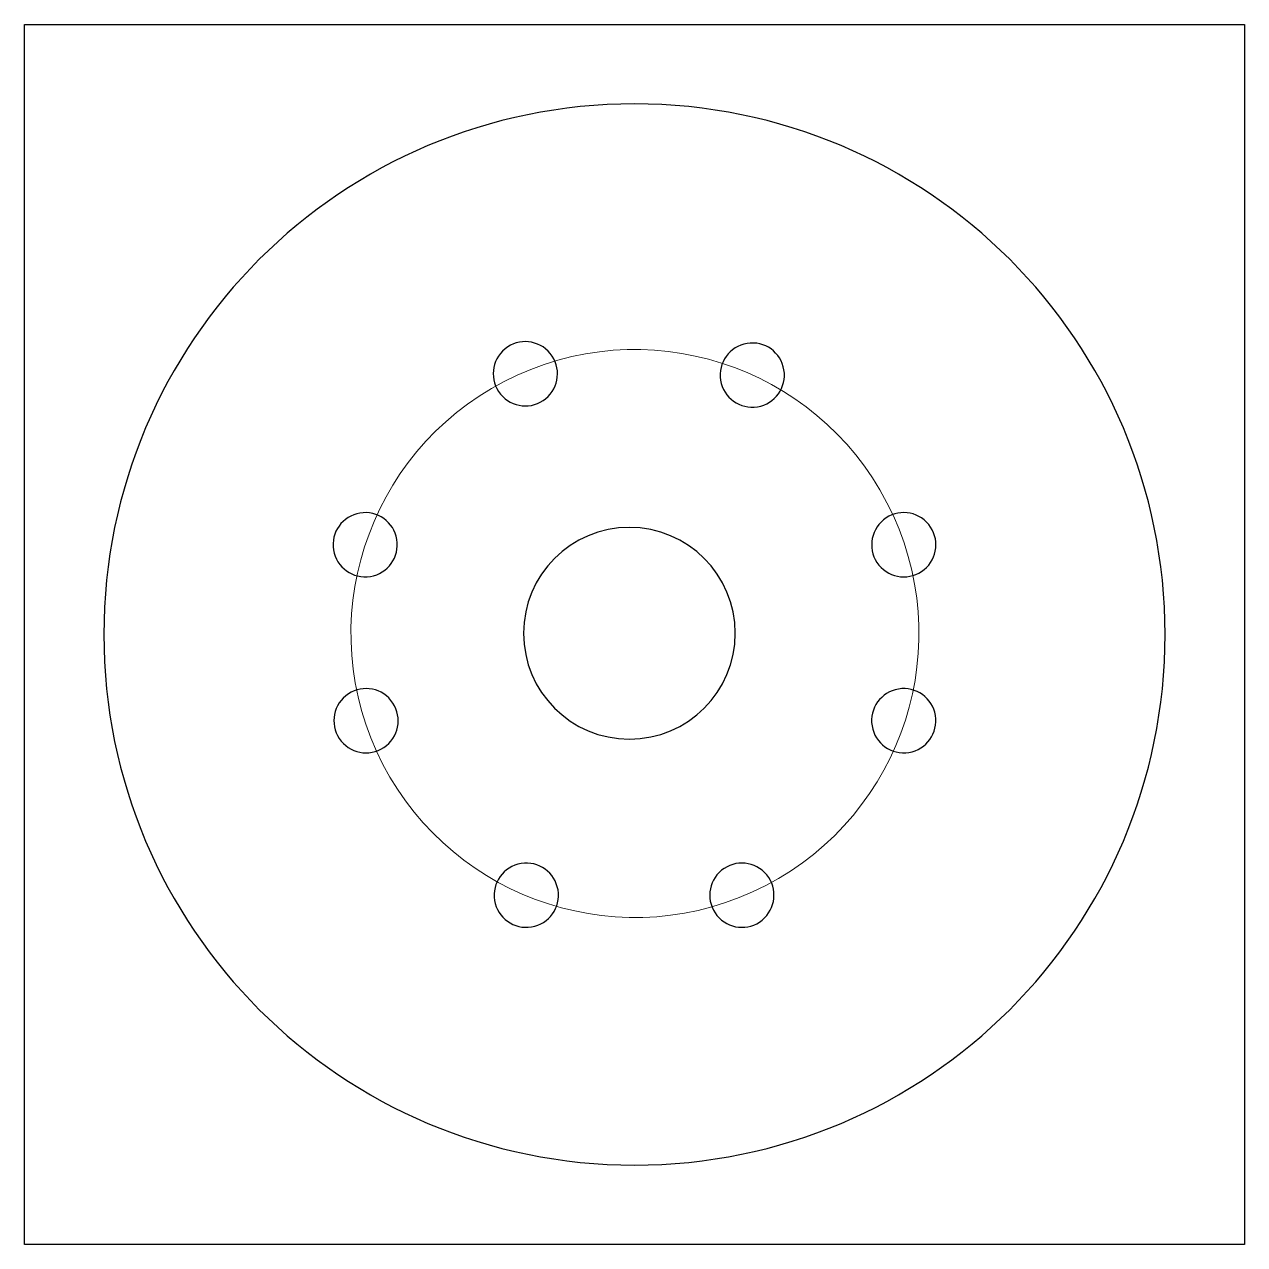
# Model space of a CAD drawing. Header units: inches. Extents: x -0.1 to 33.4, y -33.5 to 0.
import ezdxf

# ---------------------------------------------------------------- set-up
doc = ezdxf.new("R2010")
doc.units = ezdxf.units.IN
doc.header["$MEASUREMENT"] = 0
doc.layers.add('Layer 1', color=7, linetype='Continuous')

# ---------------------------------------------------------------- blocks, each defined once
blk = doc.blocks.new('block 7')
at = {"layer": 'Layer 1', "color": 7, "lineweight": 30}
blk.add_open_spline([(104.442, -9.595), (104.521, -10.075), (104.195, -10.529), (103.714, -10.608), (103.233, -10.687), (102.78, -10.361), (102.701, -9.881), (102.622, -9.4), (102.947, -8.946), (103.428, -8.868), (103.909, -8.788), (104.363, -9.114), (104.442, -9.595)], degree=3, knots=[0, 0, 0, 0, 1, 1, 1, 2, 2, 2, 3, 3, 3, 4, 4, 4, 4], dxfattribs=at)
blk = doc.blocks.new('block 8')
at = {"layer": 'Layer 1', "color": 7, "lineweight": 30}
blk.add_open_spline([(98.025, -9.144), (98.333, -9.521), (98.276, -10.077), (97.899, -10.385), (97.521, -10.693), (96.966, -10.636), (96.658, -10.259), (96.35, -9.881), (96.406, -9.326), (96.784, -9.018), (97.161, -8.71), (97.717, -8.766), (98.025, -9.144)], degree=3, knots=[0, 0, 0, 0, 1, 1, 1, 2, 2, 2, 3, 3, 3, 4, 4, 4, 4], dxfattribs=at)
blk = doc.blocks.new('block 9')
at = {"layer": 'Layer 1', "color": 7, "lineweight": 30}
blk.add_open_spline([(92.801, -13.525), (93.282, -13.446), (93.735, -13.771), (93.814, -14.252), (93.893, -14.733), (93.567, -15.187), (93.087, -15.265), (92.606, -15.344), (92.152, -15.019), (92.074, -14.538), (91.994, -14.057), (92.32, -13.604), (92.801, -13.525)], degree=3, knots=[0, 0, 0, 0, 1, 1, 1, 2, 2, 2, 3, 3, 3, 4, 4, 4, 4], dxfattribs=at)
blk = doc.blocks.new('block 10')
at = {"layer": 'Layer 1', "color": 7, "lineweight": 30}
blk.add_open_spline([(92.41, -18.543), (92.788, -18.235), (93.343, -18.291), (93.651, -18.669), (93.959, -19.047), (93.903, -19.602), (93.525, -19.91), (93.147, -20.218), (92.592, -20.161), (92.284, -19.784), (91.976, -19.406), (92.033, -18.851), (92.41, -18.543)], degree=3, knots=[0, 0, 0, 0, 1, 1, 1, 2, 2, 2, 3, 3, 3, 4, 4, 4, 4], dxfattribs=at)
blk = doc.blocks.new('block 11')
at = {"layer": 'Layer 1', "color": 7, "lineweight": 30}
blk.add_open_spline([(96.498, -24.16), (96.419, -23.679), (96.744, -23.225), (97.225, -23.147), (97.706, -23.068), (98.159, -23.393), (98.238, -23.874), (98.317, -24.355), (97.992, -24.808), (97.511, -24.887), (97.03, -24.966), (96.577, -24.641), (96.498, -24.16)], degree=3, knots=[0, 0, 0, 0, 1, 1, 1, 2, 2, 2, 3, 3, 3, 4, 4, 4, 4], dxfattribs=at)
blk = doc.blocks.new('block 12')
at = {"layer": 'Layer 1', "color": 7, "lineweight": 30}
blk.add_open_spline([(102.602, -24.574), (102.294, -24.197), (102.351, -23.641), (102.729, -23.333), (103.106, -23.025), (103.662, -23.082), (103.969, -23.46), (104.277, -23.837), (104.221, -24.392), (103.843, -24.7), (103.466, -25.008), (102.91, -24.952), (102.602, -24.574)], degree=3, knots=[0, 0, 0, 0, 1, 1, 1, 2, 2, 2, 3, 3, 3, 4, 4, 4, 4], dxfattribs=at)
blk = doc.blocks.new('block 13')
at = {"layer": 'Layer 1', "color": 7, "lineweight": 30}
blk.add_open_spline([(107.873, -20.097), (107.392, -20.176), (106.938, -19.85), (106.859, -19.369), (106.78, -18.889), (107.106, -18.435), (107.587, -18.356), (108.068, -18.277), (108.521, -18.603), (108.6, -19.083), (108.679, -19.564), (108.353, -20.018), (107.873, -20.097)], degree=3, knots=[0, 0, 0, 0, 1, 1, 1, 2, 2, 2, 3, 3, 3, 4, 4, 4, 4], dxfattribs=at)
blk = doc.blocks.new('block 14')
at = {"layer": 'Layer 1', "color": 7, "lineweight": 30}
blk.add_open_spline([(108.289, -15.079), (107.912, -15.386), (107.356, -15.33), (107.048, -14.952), (106.74, -14.575), (106.797, -14.019), (107.174, -13.711), (107.552, -13.404), (108.107, -13.46), (108.415, -13.838), (108.723, -14.215), (108.667, -14.771), (108.289, -15.079)], degree=3, knots=[0, 0, 0, 0, 1, 1, 1, 2, 2, 2, 3, 3, 3, 4, 4, 4, 4], dxfattribs=at)
blk = doc.blocks.new('block 6')
at = {"layer": 'Layer 1', "lineweight": 0}
blk.add_open_spline([(107.445, -13.601), (109.23, -17.519), (107.5, -22.142), (103.582, -23.927), (99.664, -25.711), (95.041, -23.982), (93.256, -20.064), (91.471, -16.146), (93.201, -11.522), (97.119, -9.738), (101.037, -7.953), (105.66, -9.682), (107.445, -13.601)], degree=3, knots=[0, 0, 0, 0, 1, 1, 1, 2, 2, 2, 3, 3, 3, 4, 4, 4, 4], dxfattribs=at)
at = {"layer": 'Layer 1'}
for name in ['block 8', 'block 7', 'block 9', 'block 14', 'block 10', 'block 13', 'block 11', 'block 12']:
    blk.add_blockref(name, (0, 0), dxfattribs=at)
blk = doc.blocks.new('block 5')
at = {"layer": 'Layer 1', "color": 7, "lineweight": 30}
blk.add_open_spline([(103.104, -16.825), (103.104, -18.43), (101.803, -19.732), (100.197, -19.732), (98.592, -19.732), (97.291, -18.43), (97.291, -16.825), (97.291, -15.22), (98.592, -13.919), (100.197, -13.919), (101.803, -13.919), (103.104, -15.22), (103.104, -16.825)], degree=3, knots=[0, 0, 0, 0, 1, 1, 1, 2, 2, 2, 3, 3, 3, 4, 4, 4, 4], dxfattribs=at)
at = {"layer": 'Layer 1'}
blk.add_blockref('block 6', (0, 0), dxfattribs=at)

msp = doc.modelspace()

# ---------------------------------------------------------------- linework, layer by layer
at = {"layer": 'Layer 1', "color": 7, "lineweight": 30}
msp.add_lwpolyline([(33.413, -33.466), (-0.087, -33.466), (-0.087, 0.033), (33.413, 0.033), (33.413, -33.466)], dxfattribs=at)
msp.add_open_spline([(31.23, -16.717), (31.23, -24.762), (24.708, -31.284), (16.663, -31.284), (8.618, -31.284), (2.095, -24.762), (2.095, -16.717), (2.095, -8.671), (8.618, -2.149), (16.663, -2.149), (24.708, -2.149), (31.23, -8.671), (31.23, -16.717)], degree=3, knots=[0, 0, 0, 0, 1, 1, 1, 2, 2, 2, 3, 3, 3, 4, 4, 4, 4], dxfattribs=at)

# ---------------------------------------------------------------- block references
at = {"layer": 'Layer 1'}
msp.add_blockref('block 5', (-83.675, 0.143), dxfattribs=at)

doc.saveas('drawing.dxf')
